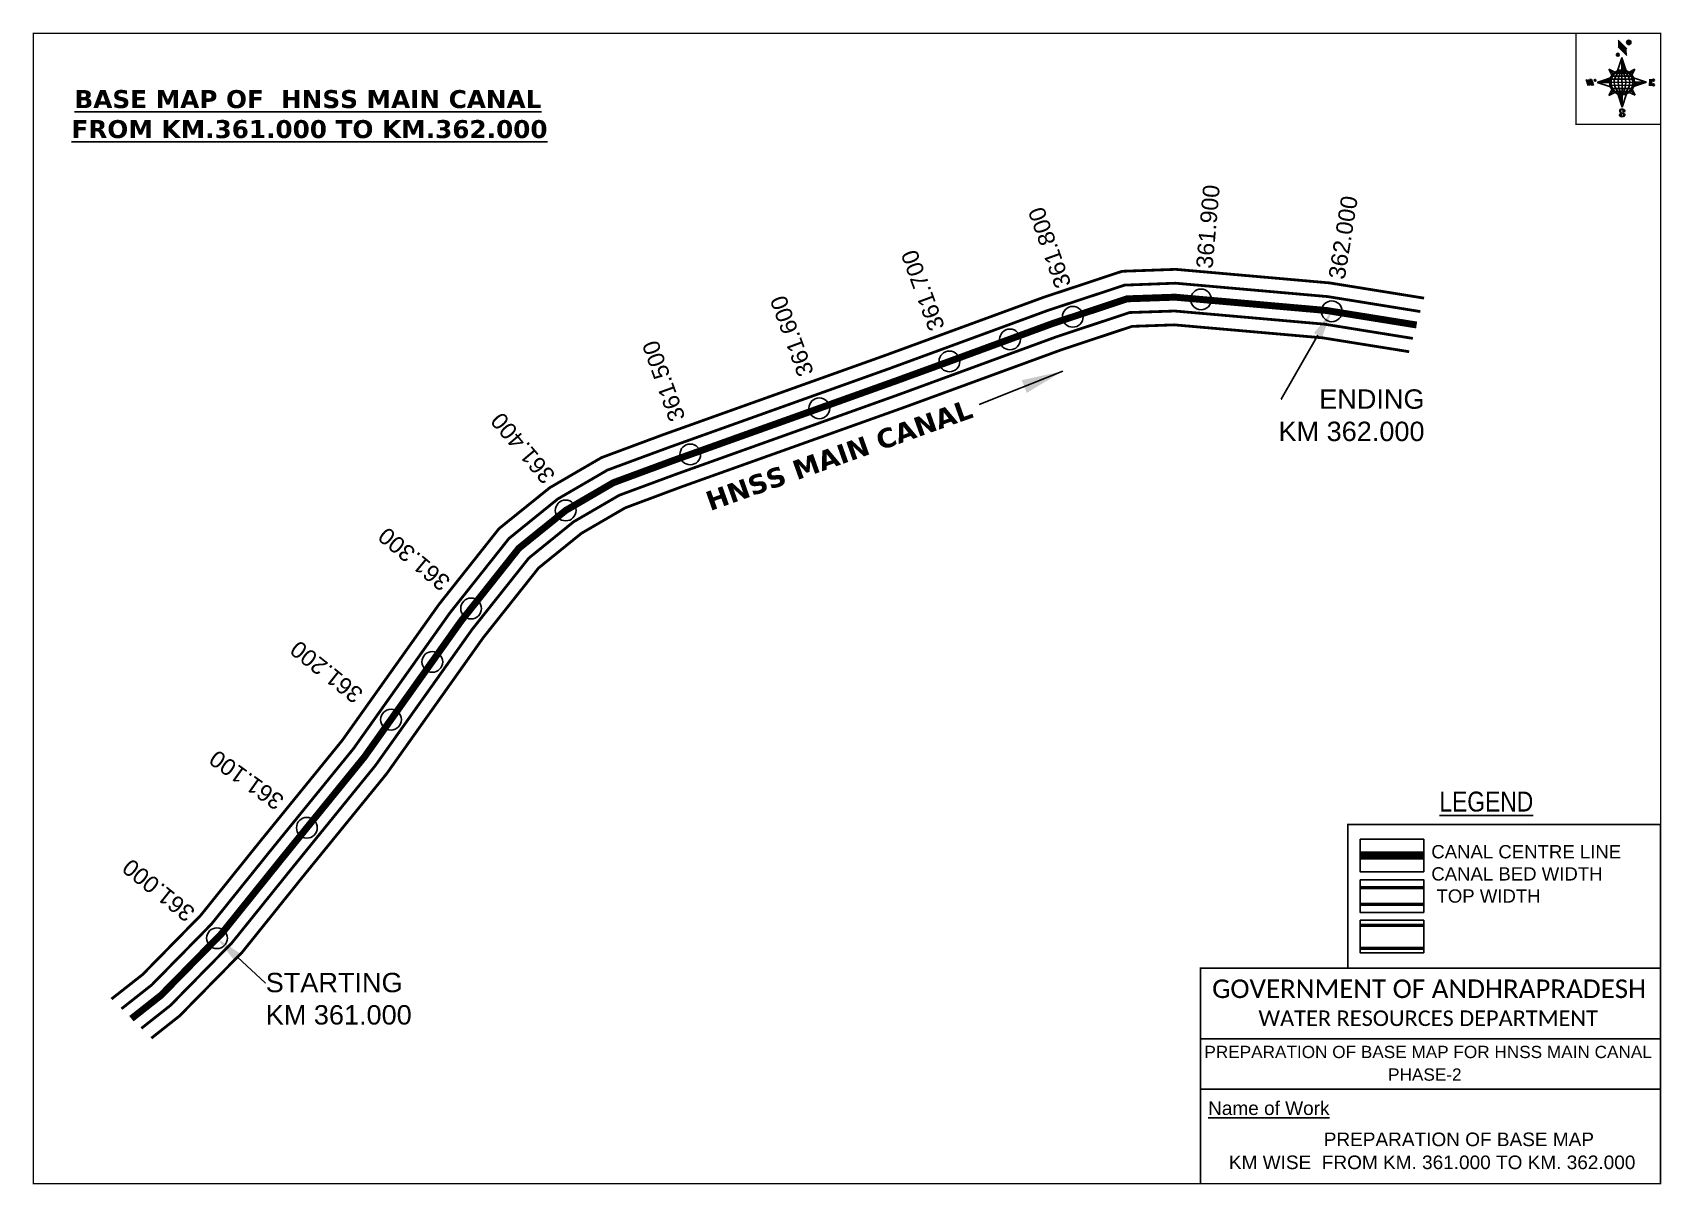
# Model space of a CAD drawing. Header units: inches. Extents: x 809130 to 810306, y 1578154 to 1578986.
import ezdxf
from ezdxf import colors
from ezdxf.entities.mleader import LeaderData, LeaderLine
from ezdxf.enums import TextEntityAlignment as Align
from ezdxf.math import Vec2, Vec3

# ---------------------------------------------------------------- set-up
doc = ezdxf.new("R2010")
doc.units = ezdxf.units.IN
doc.header["$LTSCALE"] = 15
doc.header["$MEASUREMENT"] = 0
doc.header["$PDMODE"] = 32
doc.header["$PDSIZE"] = 15
doc.linetypes.add('HIDDEN2', pattern=[0.1875, 0.125, -0.0625])
for name, color, linetype in [('AQUADUCT', 1, 'Continuous'), ('bord', 1, 'Continuous'), ('CANAL1', 7, 'Continuous'), ('CSMark', 72, 'Continuous'), ('DCBMS', 232, 'Continuous'), ('PAGE', 7, 'Continuous'), ('TEXT', 6, 'Continuous')]:
    doc.layers.add(name, color=color, linetype=linetype)
doc.styles.add('ARIALN', font='ARIALN.TTF')
doc.styles.get("Standard").update_dxf_attribs({"font": 'arial.ttf'})
doc.dimstyles.get("Standard").update_dxf_attribs({"dimtxt": 20, "dimasz": 0.18, "dimexe": 0.18, "dimexo": 0.0625, "dimgap": 0.09, "dimtad": 0, "dimtih": 1, "dimtoh": 1, "dimdec": 4, "dimzin": 0, "dimdsep": 46, "dimtxsty": 'Standard', "dimcen": 0.09, "dimadec": 0, "dimazin": 0, "dimtfac": 1, "dimtdec": 4, "dimtofl": 0, "dimtmove": 0, "dimatfit": 3, "dimfxl": 0, "dimtolj": 1, "dimtzin": 0, "dimarcsym": 0})
pattern_1 = [(267.297113149, (-8720374.938, 50637915.138), (10.5367255337, -0.497431438), [])]
pattern_2 = [(357.297113149, (-8720374.938, 50637915.138), (0.497431438, 10.5367255337), [])]

# ---------------------------------------------------------------- blocks, each defined once
blk = doc.blocks.new('*X26')
at = {"color": 0, "linetype": 'Continuous'}
for p, q in [((6321.6, 240.5), (6322.3, 241.2)), ((6321.6, 240.3), (6322.3, 241)), ((6321.6, 240.1), (6322.3, 240.8)), ((6321.6, 239.9), (6322.4, 240.7)), ((6321.6, 239.8), (6322.4, 240.6)), ((6321.6, 239.6), (6322.5, 240.5)), ((6321.6, 239.4), (6322.5, 240.3)), ((6321.6, 239.2), (6322.6, 240.2)), ((6321.7, 239.1), (6322.6, 240.1)), ((6321.8, 240.8), (6322.4, 241.4)), ((6321.8, 239), (6322.7, 240)), ((6321.8, 239), (6322.8, 239.9)), ((6321.9, 238.9), (6322.9, 239.8)), ((6322, 238.8), (6323, 239.7)), ((6322.1, 241.3), (6322.4, 241.6)), ((6322.1, 238.7), (6323.1, 239.6)), ((6322.2, 238.6), (6323.1, 239.6)), ((6322.3, 238.5), (6323.2, 239.5)), ((6322.4, 238.5), (6323.3, 239.4)), ((6322.5, 238.4), (6323.4, 239.3)), ((6322.7, 238.4), (6323.6, 239.3)), ((6322.8, 238.3), (6323.7, 239.2)), ((6322.9, 238.3), (6323.8, 239.1)), ((6323.1, 238.2), (6323.9, 239.1)), ((6323.2, 238.2), (6324, 239)), ((6323.3, 238.2), (6324.2, 239)), ((6323.5, 238.1), (6324.3, 238.9)), ((6323.7, 238.1), (6324.4, 238.9)), ((6323.8, 238.1), (6324.6, 238.8)), ((6324.1, 238.2), (6324.7, 238.8)), ((6324.3, 238.3), (6324.9, 238.8)), ((6324.6, 238.3), (6325.1, 238.8)), ((6324.8, 238.4), (6325.2, 238.8)), ((6325.1, 238.5), (6325.4, 238.8)), ((6325.4, 238.6), (6325.6, 238.8))]:
    blk.add_line(p, q, dxfattribs=at)
blk = doc.blocks.new('*X25')
at = {"color": 0, "linetype": 'Continuous'}
for p, q in [((6324.4, 240.3), (6324.5, 240.4)), ((6324.6, 240.3), (6324.8, 240.5)), ((6324.7, 240.2), (6325, 240.5)), ((6324.8, 240.2), (6325.2, 240.6)), ((6325, 240.1), (6325.5, 240.6)), ((6325.1, 240.1), (6325.6, 240.6)), ((6325.2, 240), (6325.8, 240.6)), ((6325.3, 240), (6326, 240.6)), ((6325.4, 239.9), (6326.1, 240.6)), ((6325.5, 239.8), (6326.2, 240.5)), ((6325.6, 239.8), (6326.3, 240.5)), ((6325.7, 239.7), (6326.5, 240.4)), ((6325.9, 239.6), (6326.6, 240.3)), ((6326, 239.5), (6326.7, 240.3)), ((6326, 239.4), (6326.8, 240.2)), ((6326.1, 239.3), (6327, 240.2)), ((6326.2, 239.3), (6327.1, 240.1)), ((6326.3, 239.2), (6327.1, 240)), ((6326.4, 239.1), (6327.2, 239.9)), ((6326.5, 239), (6327.3, 239.8)), ((6326.5, 238.9), (6327.4, 239.7)), ((6326.6, 238.8), (6327.5, 239.6)), ((6326.7, 238.7), (6327.5, 239.5)), ((6326.8, 238.6), (6327.6, 239.4)), ((6326.8, 238.5), (6327.7, 239.3)), ((6326.8, 236.5), (6327.4, 237)), ((6326.9, 238.3), (6327.8, 239.2)), ((6326.9, 238.2), (6327.9, 239.1)), ((6326.9, 236.8), (6327.6, 237.4)), ((6327, 238.1), (6327.8, 239)), ((6327, 237.9), (6327.8, 238.8)), ((6327, 237.8), (6327.8, 238.6)), ((6327, 237.6), (6327.8, 238.4)), ((6327, 237.4), (6327.8, 238.2)), ((6327, 237.3), (6327.8, 238)), ((6327, 237.1), (6327.8, 237.9))]:
    blk.add_line(p, q, dxfattribs=at)
blk = doc.blocks.new('H')
at = {"layer": 'bord', "extrusion": (0.000427885, 0.004792, 0.999988)}
h = blk.add_hatch(dxfattribs=at)
h.set_pattern_fill('LINE', color=8, scale=84.387686, angle=-2.7029, style=0)
h.set_pattern_definition(pattern_2)
h.paths.add_polyline_path([(-492, 786, -0.090992), (-448, 775), (-486, 912)])
h = blk.add_hatch(dxfattribs=at)
h.set_pattern_fill('LINE', color=8, scale=84.387686, angle=-92.7029, style=0)
h.set_pattern_definition(pattern_1)
h.paths.add_polyline_path([(-625, 665, -0.090992), (-615, 710), (-751, 671)])
h = blk.add_hatch(dxfattribs=at)
h.set_pattern_fill('LINE', color=8, scale=84.387686, angle=-2.7029, style=0)
h.set_pattern_definition(pattern_2)
h.paths.add_polyline_path([(-504, 533, -0.090992), (-549, 543), (-510, 406)])
h = blk.add_hatch(dxfattribs=at)
h.set_pattern_fill('LINE', color=8, scale=84.387686, angle=-92.7029, style=0)
h.set_pattern_definition(pattern_1)
h.paths.add_polyline_path([(-246, 647), (-372, 653, -0.090992), (-382, 609)])
for p, q in [((-519, 1020, -1217), (-435, 927, -1216)), ((-516, 1087, -1217), (-432, 994, -1217)), ((-538, 774, -1216), (-487, 906, -1216)), ((-487, 906, -1216), (-493, 780, -1216)), ((-487, 906, -1216), (-448, 769, -1216)), ((-865, 701, -1215), (-847, 638, -1215)), ((-847, 700, -1215), (-829, 637, -1215)), ((-829, 699, -1215), (-811, 636, -1215)), ((-829, 699, -1215), (-811, 698, -1215)), ((-811, 698, -1215), (-794, 635, -1215)), ((-752, 665, -1215), (-615, 704, -1215)), ((-627, 794, -1216), (-567, 760, -1216)), ((-627, 794, -1216), (-584, 747, -1215)), ((-599, 731, -1215), (-627, 794, -1216)), ((-421, 753, -1216), (-359, 781, -1216)), ((-359, 781, -1216), (-405, 739, -1216)), ((-359, 781, -1216), (-392, 721, -1215)), ((-379, 693, -1215), (-246, 641, -1215)), ((-213, 669, -1215), (-217, 601, -1215)), ((-752, 665, -1215), (-625, 659, -1215)), ((-619, 614, -1215), (-752, 665, -1215)), ((-639, 526, -1214), (-606, 585, -1215)), ((-639, 526, -1214), (-593, 568, -1215)), ((-577, 553, -1215), (-639, 526, -1214)), ((-511, 400, -1214), (-549, 537, -1214)), ((-460, 533, -1215), (-511, 400, -1214)), ((-505, 527, -1214), (-511, 400, -1214)), ((-371, 513, -1214), (-431, 546, -1215)), ((-371, 513, -1214), (-414, 560, -1215)), ((-399, 576, -1215), (-371, 513, -1214)), ((-246, 641, -1215), (-383, 603, -1215)), ((-373, 647, -1215), (-246, 641, -1215)), ((-197, 600, -1215), (-194, 668, -1215))]:
    blk.add_line(p, q, dxfattribs=at)
at = {"layer": 'bord', "color": 8, "linetype": 'ByBlock', "extrusion": (0.000427885, 0.004792, 0.999988)}
for p, q in [((-375, 679, -1215), (-620, 691, -1215)), ((-386, 711, -1215), (-605, 722, -1215)), ((-411, 744, -1216), (-578, 752, -1216)), ((-493, 780, -1216), (-505, 527, -1214)), ((-373, 647, -1215), (-625, 659, -1215)), ((-378, 616, -1215), (-623, 628, -1215)), ((-392, 585, -1215), (-611, 595, -1215)), ((-420, 555, -1215), (-587, 562, -1215))]:
    blk.add_line(p, q, dxfattribs=at)
at = {"layer": 'bord', "extrusion": (0.000427885, 0.004792, 0.999988), "elevation": -1212}
for points, const_width in [([(-522, 960), (-516, 1093)], 1.61), ([(-434, 933), (-428, 1066)], 1.61), ([(-870, 707), (-846, 706)], 0.642), ([(-829, 643), (-821, 678)], 0.642), ([(-793, 641), (-782, 694)], 0.642), ([(-223, 676), (-174, 673)], 0.706), ([(-829, 643), (-855, 644)], 0.642), ([(-811, 642), (-784, 641)], 0.642), ([(-177, 605), (-226, 607)], 0.706), ([(-195, 645), (-185, 644)], 0.706)]:
    blk.add_lwpolyline(points, dxfattribs=dict(at, const_width=const_width))
for points, const_width in [([(-414, 1073, 1), (-398, 1058, 1)], 22.3), ([(-530, 950, 1), (-520, 939, 1)], 14.8), ([(-776, 697, 1), (-769, 690, 1)], 8.9), ([(-180, 618, 1), (-173, 611, 1)], 9.79), ([(-178, 667, 1), (-171, 660, 1)], 9.79), ([(-490, 362, 1), (-498, 369, 1)], 11.1), ([(-525, 322, 1), (-533, 329, 1)], 11.1)]:
    blk.add_lwpolyline(points, format="xyb", close=True, dxfattribs=dict(at, const_width=const_width))
for points in [[(-537, 317), (-531, 310), (-520, 307), (-505, 307), (-494, 310), (-486, 318), (-487, 326), (-491, 333), (-494, 336), (-503, 341), (-522, 347), (-530, 352), (-534, 355), (-537, 363), (-537, 373), (-530, 381), (-520, 384), (-504, 384), (-493, 380), (-487, 373)], [(-522, 348), (-526, 354), (-528, 361), (-528, 371), (-526, 375), (-521, 381), (-515, 384)], [(-505, 307), (-499, 312), (-497, 319), (-497, 327), (-501, 335), (-509, 343)]]:
    blk.add_lwpolyline(points, dxfattribs=at)
at = {"layer": 'bord', "extrusion": (0.000427885, 0.004792, 0.999988)}
for centre, radius in [((-406, 1065, -1212), 22.3), ((-525, 944, -1212), 14.8), ((-773, 694, -1212), 8.9), ((-498, 659, -1212), 127), ((-177, 615, -1212), 9.79), ((-174, 663, -1212), 9.79), ((-494, 365, -1212), 11.1), ((-529, 325, -1212), 11.1)]:
    blk.add_circle(centre, radius, dxfattribs=at)
at = {"layer": 'bord', "color": 8, "linetype": 'ByBlock', "extrusion": (0.000427885, 0.004792, 0.999988)}
for centre, radius, start, end in [((-482, 658, -1212), 128, 94.9254, 259.6691), ((-437, 656, -1212), 141, 113.2864, 241.308), ((-316, 651, -1212), 222, 142.5892, 212.0053), ((-560, 662, -1212), 141, 293.2864, 61.308), ((-681, 668, -1212), 222, 322.5892, 32.0053), ((-515, 660, -1212), 128, 274.9254, 79.6691)]:
    blk.add_arc(centre, radius, start, end, dxfattribs=at)
at = {"layer": 'bord', "extrusion": (0.000427885, 0.004792, 0.999988)}
for points in [[(-516, 1093, -1212), (-431, 1000, -1212), (-519, 1026, -1212), (-434, 933, -1212)], [(-864, 707, -1212), (-846, 706, -1212), (-846, 644, -1212), (-829, 643, -1212)], [(-829, 705, -1212), (-811, 704, -1212), (-811, 642, -1212), (-793, 641, -1212)], [(-193, 674, -1212), (-197, 606, -1212), (-213, 675, -1212), (-216, 607, -1212)]]:
    blk.add_solid(points, dxfattribs=at)
at = {"layer": 'bord', "extrusion": (0.000427885, 0.004792, 0.999988), "xscale": 7.977342409717546, "yscale": 7.977342408231451, "zscale": 7.977342408476333, "rotation": 138.0840426661453}
for name, p in [('*X25', (38301, -31929, -1212)), ('*X26', (38314, -31951, -1212))]:
    blk.add_blockref(name, p, dxfattribs=at)

msp = doc.modelspace()

# ---------------------------------------------------------------- linework, layer by layer
at = {"layer": 'CANAL1', "color": 200, "const_width": 2}
for points in [[(809187.1, 1578287.7), (809209.5, 1578305.3), (809251.6, 1578348.2), (809294, 1578401), (809353.9, 1578474.7), (809423.5, 1578572.6), (809467, 1578627.5), (809503.7, 1578657.1), (809541, 1578678.8), (809585.1, 1578695.2), (809746, 1578752.7), (809860, 1578794.5), (809917, 1578813.4), (809955.7, 1578814.8), (810066.8, 1578805), (810135.1, 1578794)], [(809215.9, 1578259.4), (809236.3, 1578275.5), (809281.6, 1578321.6), (809325.1, 1578375.8), (809385.8, 1578450.4), (809455.5, 1578548.6), (809495.6, 1578599.1), (809526.5, 1578624.1), (809558.1, 1578642.5), (809598.8, 1578657.7), (809759.6, 1578715.1), (809873.2, 1578756.7), (809924.1, 1578773.6), (809954.7, 1578774.7), (810061.9, 1578765.3), (810124.3, 1578755.3)]]:
    msp.add_lwpolyline(points, dxfattribs=at)
at = {"layer": 'CANAL1', "color": 5, "const_width": 2}
for points in [[(809194.3, 1578280.6), (809216.2, 1578297.9), (809259.1, 1578341.6), (809301.8, 1578394.7), (809361.9, 1578468.6), (809431.5, 1578566.6), (809474.2, 1578620.4), (809509.4, 1578648.9), (809545.3, 1578669.8), (809588.6, 1578685.8), (809749.4, 1578743.3), (809863.3, 1578785.1), (809918.8, 1578803.4), (809955.5, 1578804.8), (810065.6, 1578795.1), (810132.4, 1578784.3)], [(809208.7, 1578266.5), (809229.6, 1578283), (809274.1, 1578328.3), (809317.4, 1578382.1), (809377.8, 1578456.5), (809447.5, 1578554.6), (809488.5, 1578606.2), (809520.8, 1578632.4), (809553.8, 1578651.6), (809595.4, 1578667), (809756.2, 1578724.5), (809869.9, 1578766.2), (809922.4, 1578783.6), (809955, 1578784.7), (810063.1, 1578775.2), (810127, 1578764.9)]]:
    msp.add_lwpolyline(points, dxfattribs=at)
at = {"layer": 'CANAL1', "color": 1, "linetype": 'HIDDEN2', "ltscale": 8, "const_width": 5}
msp.add_lwpolyline([(809201.5, 1578273.5), (809222.9, 1578290.4), (809266.6, 1578334.9), (809309.6, 1578388.4), (809328.2, 1578411.4), (809369.8, 1578462.6), (809439.5, 1578560.6), (809481.3, 1578613.3), (809515.1, 1578640.6), (809549.6, 1578660.7), (809592, 1578676.4), (809752.8, 1578733.9), (809792.3, 1578748.3), (809866.6, 1578775.6), (809920.6, 1578793.5), (809955.2, 1578794.7), (810064.4, 1578785.1), (810129.7, 1578774.6)], dxfattribs=at)
at = {"layer": 'CANAL1', "color": 1, "linetype": 'HIDDEN2', "ltscale": 100, "const_width": 6, "elevation": -0.4}
msp.add_lwpolyline([(810134.9, 1578391.4), (810088.9, 1578391.4)], dxfattribs=at)
at = {"layer": 'CANAL1', "color": 5, "const_width": 2.4, "elevation": -0.4}
for points in [[(810134.9, 1578368.1), (810088.9, 1578368.1)], [(810134.9, 1578356.1), (810088.9, 1578356.1)]]:
    msp.add_lwpolyline(points, dxfattribs=at)
at = {"layer": 'CANAL1', "color": 200, "const_width": 2.4, "elevation": -0.4}
for points in [[(810134.9, 1578340.9), (810088.9, 1578340.9)], [(810134.9, 1578324.4), (810088.9, 1578324.4)]]:
    msp.add_lwpolyline(points, dxfattribs=at)
at = {"layer": 'CSMark', "color": 3}
for p in [(809974, 1578793.1), (809881.4, 1578780.5), (810068.4, 1578784.5), (809836, 1578764.2), (809792.3, 1578748.3), (809698.3, 1578714.4), (809605.1, 1578681.1), (809515.1, 1578640.6), (809446.8, 1578569.8), (809418.8, 1578531.2), (809389, 1578489.5), (809328.2, 1578411.4), (809263.3, 1578331.6)]:
    msp.add_point(p, dxfattribs=at)
at = {"layer": 'PAGE', "const_width": 1}
msp.add_lwpolyline([(809130.6, 1578154.3), (810305.9, 1578154.3), (810305.9, 1578985.3), (809130.6, 1578985.3), (809130.6, 1578154.3)], dxfattribs=at)
at = {"layer": 'PAGE'}
for points, const_width in [([(810305.9, 1578985.3), (810244.8, 1578985.3), (810244.8, 1578919.6), (810305.9, 1578919.6)], 1), ([(810080.1, 1578413.8), (810305.9, 1578413.8), (810305.9, 1578310), (810080.1, 1578310)], 1.2), ([(809973.7, 1578310), (810305.9, 1578310), (810305.9, 1578154.3), (809973.7, 1578154.3)], 1.2)]:
    msp.add_lwpolyline(points, close=True, dxfattribs=dict(at, const_width=const_width))
at = {"layer": 'PAGE', "elevation": -0.4}
for points in [[(810088.9, 1578403.1), (810134.9, 1578403.1), (810134.9, 1578379.6), (810088.9, 1578379.6)], [(810088.9, 1578373.9), (810134.9, 1578373.9), (810134.9, 1578350.3), (810088.9, 1578350.3)], [(810088.9, 1578344.6), (810134.9, 1578344.6), (810134.9, 1578321.1), (810088.9, 1578321.1)]]:
    msp.add_lwpolyline(points, close=True, dxfattribs=at)
at = {"layer": 'PAGE'}
for points in [[(809973.7, 1578259), (810305.9, 1578259)], [(809973.7, 1578222.6), (810305.9, 1578222.6)]]:
    msp.add_lwpolyline(points, dxfattribs=at)

# ---------------------------------------------------------------- block references
at = {"layer": 'AQUADUCT', "color": 1, "xscale": 0.0703495379661093, "yscale": 0.07034953800030053, "zscale": 0.07034953795990817, "rotation": 3.078330607406165}
msp.add_blockref('H', (810315.5, 1578905.9, 85.4), dxfattribs=at)

# ---------------------------------------------------------------- texts
at = {"layer": 'CANAL1', "insert": (809613.9, 1578653), "char_height": 14, "width": 205.129, "attachment_point": 1, "rotation": 19.5993}
msp.add_mtext('\\pi0.96322;{\\fVerdana|b1|i0|c0|p34;HNSS MAIN CANAL}', dxfattribs=at)
at = {"layer": 'CSMark', "color": 1}
for s, rotation, p in [('361.900', 84.9598, (809976.3, 1578815.5)), ('362.000', 80.885, (810071.8, 1578807.9)), ('361.800', 109.6254, (809874.8, 1578801.9)), ('361.700', 110.1527, (809783.5, 1578771.1)), ('361.600', 110.1527, (809688.9, 1578738.1)), ('361.500', 109.6492, (809596.1, 1578705.5)), ('361.400', 130.3346, (809503.8, 1578662.5)), ('361.300', 140.365, (809429, 1578586.1)), ('361.200', 141.5706, (809366.1, 1578505.1)), ('361.100', 144.5959, (809309.3, 1578428.3)), ('361.000', 141.1971, (809244.7, 1578347.2))]:
    msp.add_text(s, height=12, rotation=rotation, dxfattribs=at).set_placement(p, align=Align.MIDDLE_LEFT)
at = {"layer": 'PAGE', "extrusion": (0.000201441, 0.004807, 0.999988), "style": 'ARIALN'}
msp.add_text('%%ULEGEND', height=14.4, rotation=359.9999, dxfattribs=at).set_placement((810180, 1578411.3, 7750.4), align=Align.MIDDLE)
at = {"layer": 'PAGE', "extrusion": (0.000201441, 0.004807, 0.999988)}
for s, height, p in [('PREPARATION OF BASE MAP FOR HNSS MAIN CANAL', 8.878, (809976.4, 1578226, 7749.5)), ('%%UName of Work', 9.822, (809979.1, 1578184.9, 7748.2))]:
    msp.add_text(s, height=height, rotation=359.9999, dxfattribs=at).set_placement(p)
for s, height, p in [('PHASE-2', 8.88, (810135.6, 1578214.1, 7749.5)), ('PREPARATION OF BASE MAP', 9.822, (810160.2, 1578167.3, 7748.3)), ('KM WISE  FROM KM. 361.000 TO KM. 362.000', 9.822, (810140.9, 1578150.7, 7748.3))]:
    msp.add_text(s, height=height, rotation=359.9999, dxfattribs=at).set_placement(p, align=Align.MIDDLE_CENTER)
at = {"layer": 'PAGE', "extrusion": (0.000201441, 0.004807, 0.999988), "attachment_point": 1, "text_direction": (1, -1e-06, -0.000201)}
for s, insert, char_height, width in [('CANAL CENTRE LINE CANAL BED WIDTH {\\H2.3717x; }\\P TOP WIDTH{\\H1.9152x; }', (810140.3, 1578398.9, -0.4), 9.6, 168.926), ('\\pi3.5885;{\\fCalibri|b0|i0|c0|p34;\\H1.3333x;GOVERNMENT OF ANDHRAPRADESH\\P\\pi37.073;\\H0.83998x;WATER RESOURCES DEPARTMENT}', (809978.4, 1578301.8, -1.3), 10.059, 321.276)]:
    msp.add_mtext(s, dxfattribs=dict(at, insert=insert, char_height=char_height, width=width))
at = {"layer": 'TEXT', "color": 1, "insert": (809138.6, 1578944.3), "char_height": 13, "width": 379.826, "attachment_point": 1}
msp.add_mtext('\\pi21.755;{\\fVerdana|b1|i0|c0|p34;\\LBASE MAP OF  HNSS MAIN CANAL \\P\\pi19.564;FROM KM.361.000 TO KM.362.000}', dxfattribs=at)

# ---------------------------------------------------------------- leaders
at = {"layer": 'CANAL1'}
msp.add_leader([(809874.2, 1578741.3), (809813.8, 1578717.1)], dimstyle='Standard', override={"dimasz": 30, "dimgap": 0.09, "dimtad": 0}, dxfattribs=at)
at = {"layer": 'DCBMS', "color": 5}
ml = msp.add_multileader_mtext('Standard', dxfattribs=at)
ml.set_content('STARTING\\PKM 361.000', color=5)
ml.set_leader_properties()
ml.build(insert=Vec2(0, 0))
ml.multileader.update_dxf_attribs({"dogleg_length": 0.36, "arrow_head_size": 20})
ctx = ml.context
ctx.base_point, ctx.char_height, ctx.arrow_head_size, ctx.landing_gap_size, ctx.plane_origin = Vec3(809298.4, 1578299.5), 14, 20, 0.09, Vec3(809469.3, 1578372.3)
notes = []
notes.append((ctx, [(1, (1, 1, 0), (809298.1, 1578299.5), (1, 0), 0.36, [(0, [(809263.3, 1578331.6)], 0, [])])]))
ctx.mtext.insert, ctx.mtext.flow_direction = Vec3(809298.5, 1578306.6), 5
for ctx, leaders in notes:
    for number, flags, end, landing, length, lines in leaders:
        leader = LeaderData()
        leader.index, (leader.has_last_leader_line, leader.has_dogleg_vector, leader.attachment_direction) = number, flags
        leader.last_leader_point, leader.dogleg_vector, leader.dogleg_length = Vec3(end), Vec3(landing), length
        for number, points, colour, breaks in lines:
            line = LeaderLine()
            line.index, line.vertices, line.color, line.breaks = number, Vec3.list(points), colors.encode_raw_color(colour), breaks
            leader.lines.append(line)
        ctx.leaders.append(leader)

# ---------------------------------------------------------------- next in the draw order: leaders
ml = msp.add_multileader_mtext('Standard', dxfattribs=at)
ml.set_content('ENDING \\PKM 362.000', color=5)
ml.set_leader_properties()
ml.build(insert=Vec2(0, 0))
ml.multileader.update_dxf_attribs({"dogleg_length": 0.36, "arrow_head_size": 20})
ctx = ml.context
ctx.base_point, ctx.char_height, ctx.arrow_head_size, ctx.landing_gap_size, ctx.plane_origin = Vec3(810032.2, 1578721), 14, 20, 0.09, Vec3(810175.9, 1578933.3)
ctx.text_align_type = 2
notes = []
notes.append((ctx, [(1, (1, 1, 0), (810031.8, 1578721), (1, 0), 0.36, [(0, [(810068.4, 1578784.5)], 0, [])])]))
ctx.mtext.insert, ctx.mtext.width, ctx.mtext.alignment, ctx.mtext.flow_direction = Vec3(810135.4, 1578728.1), 109.049, 3, 5
ctx.mtext.has_bg_fill, ctx.mtext.bg_color, ctx.mtext.bg_scale_factor, ctx.mtext.bg_transparency, ctx.mtext.use_window_bg_color = 1, -1027028792, 1.5, 0, 1
for ctx, leaders in notes:
    for number, flags, end, landing, length, lines in leaders:
        leader = LeaderData()
        leader.index, (leader.has_last_leader_line, leader.has_dogleg_vector, leader.attachment_direction) = number, flags
        leader.last_leader_point, leader.dogleg_vector, leader.dogleg_length = Vec3(end), Vec3(landing), length
        for number, points, colour, breaks in lines:
            line = LeaderLine()
            line.index, line.vertices, line.color, line.breaks = number, Vec3.list(points), colors.encode_raw_color(colour), breaks
            leader.lines.append(line)
        ctx.leaders.append(leader)

doc.saveas('drawing.dxf')
